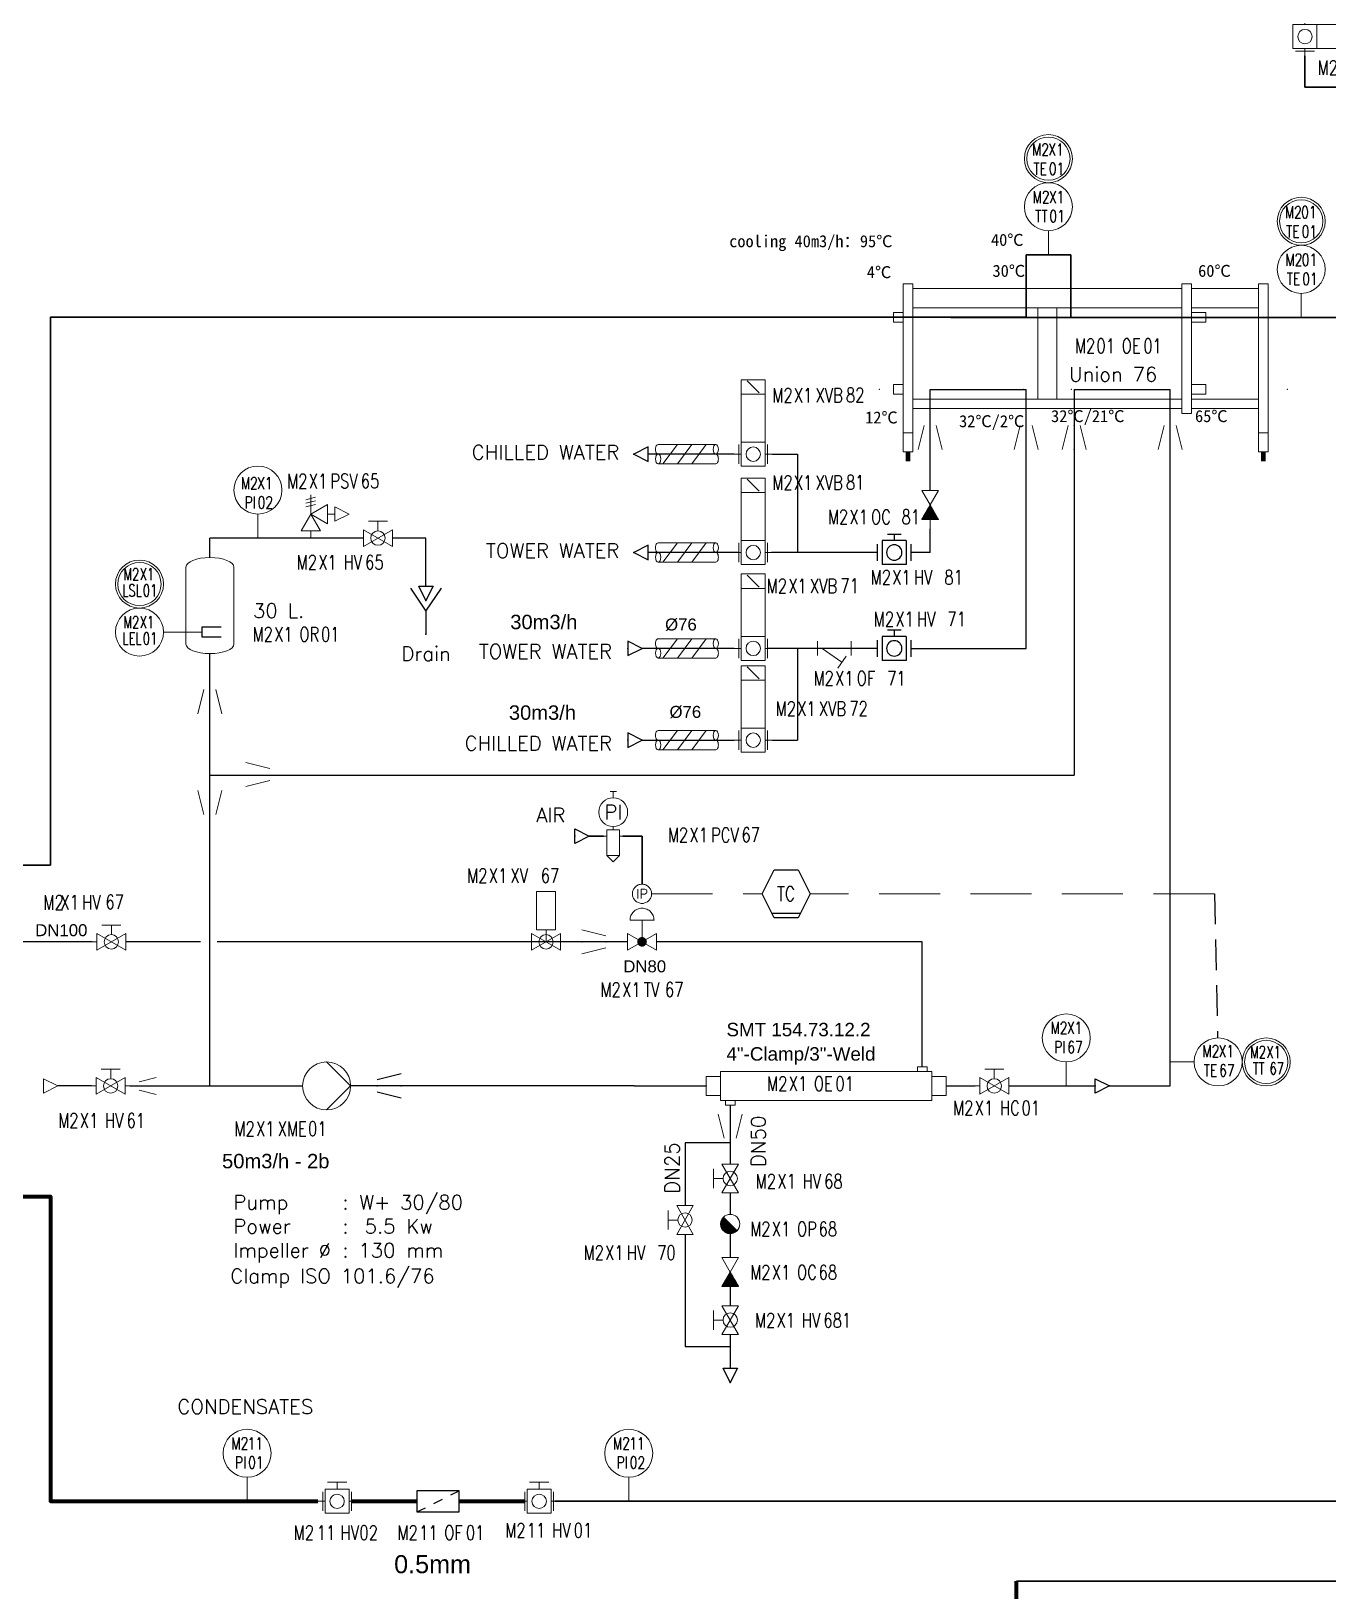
# Model space of a CAD drawing. Header units: inches. Extents: x 10149 to 11899, y 21917 to 23140.
# Drawn here: x 11045 to 11315.1, y 22297 to 22621.7 of the extents above; entities that cross this region are included whole.
import ezdxf
from ezdxf.enums import TextEntityAlignment as Align

# ---------------------------------------------------------------- set-up
doc = ezdxf.new("R2010")
doc.units = ezdxf.units.IN
doc.header["$MEASUREMENT"] = 0
for name, pattern in [('ACAD_ISO02W100', [15, 12, -3]), ('DASHED', [19.05, 12.7, -6.35]), ('DASHED2', [9.525, 6.35, -3.175])]:
    doc.linetypes.add(name, pattern=pattern)
for name, color, linetype, lineweight in [('11 Pipe Air Instrument', 3, 'Continuous', 30), ('19 Pipe Process', 30, 'Continuous', 30), ('31 Equipment', 7, 'Continuous', 9), ('32 Instruments Control Loop', 140, 'DASHED', 9), ('33 Instruments Labels', 7, 'Continuous', 9), ('40 TXT Data', 7, 'Continuous', 9), ('43 TXT English', 7, 'Continuous', 9), ('Other-material', 7, 'Continuous', 9), ('Pipe-process', 30, 'Continuous', 70)]:
    doc.layers.add(name, color=color, linetype=linetype, lineweight=lineweight)
for name, color, linetype in [('13 Pipe Water Hot', 161, 'Continuous'), ('14 Pipe Water Cold', 142, 'Continuous'), ('20 Pipe Steam Industrial', 231, 'Continuous'), ('60 TXT International', 7, 'Continuous'), ('DIAMETRE', 7, 'Continuous'), ('LIAISON INSTRUMENTATION', 140, 'DASHED2'), ('MATERIEL-DIVERS', 7, 'Continuous'), ('POMPES-PROCESS', 7, 'Continuous'), ('REPERES', 7, 'Continuous'), ('Steam pipe', 231, 'Continuous'), ('techn-data', 7, 'Continuous'), ('TEXTES', 7, 'Continuous'), ('TITRE', 7, 'Continuous'), ('TUYAUTERIE-EAU', 5, 'Continuous'), ('TUYAUTERIE-PROCESS', 30, 'Continuous'), ('TUYAUTERIE-VAPEUR INDUSTRIELLE', 231, 'Continuous'), ('TXT_ENG', 7, 'Continuous'), ('TXT_FR', 7, 'Continuous'), ('VANNES', 7, 'Continuous')]:
    doc.layers.add(name, color=color, linetype=linetype)
doc.layers.get('REPERES').off()
doc.styles.add('ROMANS', font='ROMANS.SHX')
doc.styles.get("Standard").update_dxf_attribs({"font": 'arial.ttf'})

# ---------------------------------------------------------------- blocks, each defined once
blk = doc.blocks.new('APV-INS-M-L-TE')
at = {"layer": '31 Equipment', "color": 7}
blk.add_line((0, -5), (0, -10), dxfattribs=at)
blk.add_circle((0, 0), 5, dxfattribs=at)
at = {"layer": '33 Instruments Labels', "style": 'ROMANS', "width": 0.8, "flags": 8}
blk.add_attdef('TE', text='', height=3, dxfattribs=at).set_placement((0, 0), align=Align.MIDDLE)
blk = doc.blocks.new('APV-INS-F-L-TT')
at = {"layer": '31 Equipment'}
for radius in [5, 4.5]:
    blk.add_circle((0, 0), radius, dxfattribs=at)
blk = doc.blocks.new('FLE23-A')
at = {"color": 7}
for p, q in [((0, 1.5), (-3, 0)), ((-3, 0), (0, -1.5)), ((0, -1.5), (0, 1.5))]:
    blk.add_line(p, q, dxfattribs=at)
at = {"layer": 'MATERIEL-DIVERS', "color": 7, "extrusion": (-1, 0, 0)}
blk.add_point((-3, 0), dxfattribs=at)
at = {"layer": 'MATERIEL-DIVERS', "color": 2}
for p in [(-3, 0), (0, 0)]:
    blk.add_point(p, dxfattribs=at)
at = {"layer": 'MATERIEL-DIVERS', "color": 7, "extrusion": (1, 0, 0)}
blk.add_point((0, 0), dxfattribs=at)
blk = doc.blocks.new('CR')
at = {"color": 7}
for p, q in [((-2.5, 2.5), (2.5, 1.25)), ((2.5, 1.25), (2.5, 1.25)), ((2.5, -1.25), (-2.5, -2.5))]:
    blk.add_line(p, q, dxfattribs=at)
at = {"color": 7, "extrusion": (-1, 0, 0)}
blk.add_point((-2.5, 0), dxfattribs=at)
at = {"color": 7, "extrusion": (1, 0, 0)}
blk.add_point((2.5, 0), dxfattribs=at)
blk = doc.blocks.new('FLE23')
at = {"color": 7}
for p, q in [((0, -1.5), (0, 1.5)), ((0, 1.5), (3, 0)), ((3, 0), (0, -1.5))]:
    blk.add_line(p, q, dxfattribs=at)
at = {"layer": 'MATERIEL-DIVERS', "color": 2}
for p in [(0, 0), (3, 0)]:
    blk.add_point(p, dxfattribs=at)
at = {"layer": 'MATERIEL-DIVERS', "color": 7, "extrusion": (-1, 0, 0)}
blk.add_point((0, 0), dxfattribs=at)
at = {"layer": 'MATERIEL-DIVERS', "color": 7, "extrusion": (1, 0, 0)}
blk.add_point((3, 0), dxfattribs=at)
blk = doc.blocks.new('APV-FCE-GEN-REDCON-1')
at = {"layer": '31 Equipment', "color": 7}
for p, q in [((-2.5, 2.5), (2.5, 1.25)), ((2.5, 1.25), (2.5, 1.25)), ((2.5, -1.25), (-2.5, -2.5))]:
    blk.add_line(p, q, dxfattribs=at)
blk = doc.blocks.new('APV-VLVM-BALL-KHV+MF-1')
at = {"layer": '31 Equipment'}
for p, q in [((-2, 3.5), (2, 3.5)), ((0, 1.5), (0, 3.5)), ((-3, 1.734), (-3, -1.734)), ((-3, -1.734), (3, 1.734)), ((3, -1.734), (-3, 1.734)), ((3, 1.734), (3, -1.734))]:
    blk.add_line(p, q, dxfattribs=at)
at = {"layer": '31 Equipment', "ltscale": 38}
for p, q in [((-3, 0), (-4, 0)), ((3, 0), (4, 0))]:
    blk.add_line(p, q, dxfattribs=at)
at = {"layer": '31 Equipment'}
blk.add_circle((0, 0), 1.5, dxfattribs=at)
blk = doc.blocks.new('APV-INS-M-L-PI')
at = {"layer": '31 Equipment', "color": 7}
blk.add_line((0, -5), (0, -10), dxfattribs=at)
blk.add_circle((0, 0), 5, dxfattribs=at)
at = {"layer": '33 Instruments Labels', "style": 'ROMANS', "width": 0.8, "flags": 8}
blk.add_attdef('PI', text='', height=3, dxfattribs=at).set_placement((0, 0), align=Align.MIDDLE)
blk = doc.blocks.new('APV-HEX-TUB-11')
at = {"layer": '31 Equipment'}
for p, q in [((4, 3), (4, 4)), ((4, 4), (6, 4)), ((6, 4), (6, 3)), ((3, 2), (0, 2)), ((0, 2), (0, -2)), ((47, 3), (3, 3)), ((3, 3), (3, -3)), ((47, -3), (47, 3)), ((47, 2), (50, 2)), ((50, 2), (50, -2)), ((0, -2), (3, -2)), ((3, -3), (47, -3)), ((44, -4), (44, -3)), ((46, -3), (46, -4)), ((50, -2), (47, -2)), ((46, -4), (44, -4))]:
    blk.add_line(p, q, dxfattribs=at)
at = {"layer": '31 Equipment', "ltscale": 38}
for p in [(5, 4), (0, 0), (50, 0), (45, -4)]:
    blk.add_point(p, dxfattribs=at)
blk = doc.blocks.new('APV-PMP-GEN-CENTR-1')
at = {"layer": '31 Equipment', "ltscale": 38}
for p, q in [((5, 0), (0, 5)), ((-5, 0), (-7, 0)), ((5, 0), (0, -5)), ((5, 0), (7, 0))]:
    blk.add_line(p, q, dxfattribs=at)
blk.add_circle((0, 0), 5, dxfattribs=at)
blk = doc.blocks.new('APV-INS-F-PLC-TC')
at = {"layer": '31 Equipment', "lineweight": -3}
for p, q in [((-5, 0), (-2.5, 5)), ((-2.5, 5), (2.5, 5)), ((2.5, 5), (5, 0)), ((-2.5, -5), (-5, 0)), ((5, 0), (2.5, -5)), ((-3, -4), (3, -4)), ((2.5, -5), (-2.5, -5))]:
    blk.add_line(p, q, dxfattribs=at)
at = {"layer": '33 Instruments Labels', "style": 'ROMANS', "width": 0.8}
blk.add_text('TC', height=3, dxfattribs=at).set_placement((0, 0), align=Align.MIDDLE)
blk = doc.blocks.new('APV-PNE-GEN-PRESREGL-1')
at = {"layer": '31 Equipment', "color": 7}
for p, q in [((-0.67, 9.33), (0.67, 9.33)), ((0, 8), (0, 9.33)), ((-1.33, 0), (-2, 0)), ((-1.33, -4), (-1.33, 1.33)), ((-1.33, 1.33), (1.33, 1.33)), ((1.33, 1.33), (1.33, -4)), ((1.33, 0), (2, 0)), ((-1.33, -4), (0, -5.33)), ((1.33, -4), (-1.33, -4)), ((0, -5.33), (1.33, -4))]:
    blk.add_line(p, q, dxfattribs=at)
at = {"layer": '31 Equipment'}
blk.add_line((0, 2), (0, 1.33), dxfattribs=at)
blk.add_circle((0, 5), 3, dxfattribs=at)
at = {"layer": '31 Equipment', "style": 'ROMANS'}
blk.add_text('PI', height=3, dxfattribs=at).set_placement((0, 5), align=Align.MIDDLE)
blk = doc.blocks.new('APV-VLV-IPCNV-GEN-1')
at = {"layer": '31 Equipment', "linetype": 'ACAD_ISO02W100', "ltscale": 38}
blk.add_circle((0, 0), 2, dxfattribs=at)
at = {"layer": '31 Equipment', "style": 'ROMANS'}
blk.add_text('IP', height=2, dxfattribs=at).set_placement((0, 0), align=Align.MIDDLE)
blk = doc.blocks.new('APV-VLV-MODUL-2WAY-1')
at = {"layer": '31 Equipment', "linetype": 'ACAD_ISO02W100', "ltscale": 38}
for p, q in [((2.5, 4.5), (-2.5, 4.5)), ((0, 1), (0, 4.5))]:
    blk.add_line(p, q, dxfattribs=at)
at = {"layer": '31 Equipment', "ltscale": 38}
for p, q in [((-3, 0), (-4, 0)), ((3, 0), (4, 0))]:
    blk.add_line(p, q, dxfattribs=at)
at = {"layer": '31 Equipment'}
for p, q in [((-3, 1.734), (-3, -1.734)), ((-3, -1.734), (3, 1.734)), ((3, -1.734), (-3, 1.734)), ((3, 1.734), (3, -1.734))]:
    blk.add_line(p, q, dxfattribs=at)
at = {"layer": '31 Equipment', "const_width": 1}
blk.add_lwpolyline([(-0.5, 0, 1), (0.5, 0, 1)], format="xyb", close=True, dxfattribs=at)
at = {"layer": '31 Equipment', "linetype": 'ACAD_ISO02W100', "ltscale": 38}
blk.add_arc((0, 4.5), 2.5, 0, 180, dxfattribs=at)
blk = doc.blocks.new('APV-TNK-GEN-1')
at = {"layer": '31 Equipment'}
for p, q in [((-5, 18), (-5, 2)), ((5, 2), (5, 18))]:
    blk.add_line(p, q, dxfattribs=at)
for centre, major_axis in [((0, 18), (-5, 0)), ((0, 2), (5, 0))]:
    blk.add_ellipse(centre, major_axis=major_axis, ratio=0.4, start_param=3.141593, end_param=6.283185, dxfattribs=at)
at = {"layer": '31 Equipment', "ltscale": 38}
blk.add_point((0, 0), dxfattribs=at)
blk = doc.blocks.new('NBF_ARROW-4TEXTS')
at = {"layer": '40 TXT Data', "color": 5, "style": 'ROMANS'}
blk.add_attdef('CAPACITY', text='', height=2.5, dxfattribs=at).set_placement((-5, 4), align=Align.BOTTOM_RIGHT)
blk.add_attdef('PID-NO/TAG', text='', height=2.5, dxfattribs=at).set_placement((-5, -7), align=Align.TOP_RIGHT)
at = {"layer": '43 TXT English', "style": 'ROMANS'}
blk.add_attdef('TEXT-ENG', text='', height=3, dxfattribs=at).set_placement((-5, -1), align=Align.BOTTOM_RIGHT)
at = {"layer": '60 TXT International', "style": 'ROMANS'}
blk.add_attdef('TEXT-RUS', text='', height=3, dxfattribs=at).set_placement((-5, -2), align=Align.TOP_RIGHT)
blk = doc.blocks.new('APV-FCE-GEN-STMTRAP-1')
at = {"layer": '31 Equipment'}
h = blk.add_hatch(dxfattribs=at)
h.set_pattern_fill('ANSI31', color=256, scale=0.01, style=0)
h.set_pattern_definition([(45, (-4, 0), (-0.02245064, 0.02245064), [])])
h.paths.add_polyline_path([(1.41, 1.42), (-1.42, -1.41, 1.002832)])
at = {"layer": '31 Equipment', "linetype": 'ACAD_ISO02W100', "ltscale": 38}
for p, q in [((-2, 0), (-4, 0)), ((2, 0), (4, 0))]:
    blk.add_line(p, q, dxfattribs=at)
at = {"layer": '31 Equipment', "color": 7}
blk.add_line((1.41, 1.42), (-1.42, -1.41), dxfattribs=at)
for start, end in [(45.2431, 224.7569), (224.8381, 45.1623)]:
    blk.add_arc((0, 0), 2, start, end, dxfattribs=at)
blk = doc.blocks.new('APV-FCE-NRV-GEN-1')
at = {"layer": '31 Equipment'}
h = blk.add_hatch(dxfattribs=at)
h.set_pattern_fill('ANSI31', color=256, scale=0.01, style=0)
h.set_pattern_definition([(45, (0, 0), (-0.02245064, 0.02245064), [])])
h.paths.add_polyline_path([(3, 1.75), (3, -1.75), (0, 0)])
at = {"layer": '31 Equipment', "linetype": 'ACAD_ISO02W100', "ltscale": 38}
for p, q in [((-3, 0), (-5, 0)), ((0, 0), (-3, 1.75)), ((-3, 1.75), (-3, -1.75)), ((0, 0), (-3, -1.75)), ((0, 0), (3, 1.75)), ((0, 0), (3, -1.75)), ((3, 1.75), (3, -1.75)), ((3, 0), (5, 0))]:
    blk.add_line(p, q, dxfattribs=at)
blk = doc.blocks.new('NOR_CONICAL_REDUCER')
for p, q in [((-2.07, 2.48), (2.93, 1.23)), ((2.93, -1.27), (-2.07, -2.52))]:
    blk.add_line(p, q)
blk = doc.blocks.new('APV-VLV-BFLY-SVS-3')
at = {"layer": '31 Equipment', "ltscale": 38}
for p, q in [((1.25, 15.25), (-1.25, 12.75)), ((-2.5, 0), (-4, 0)), ((2.5, 2.5), (-2.5, 2.5)), ((-2.5, 2.5), (-2.5, -2.5)), ((2.5, -2.5), (2.5, 2.5)), ((2.5, 0), (4, 0)), ((-2.5, -2.5), (2.5, -2.5))]:
    blk.add_line(p, q, dxfattribs=at)
at = {"layer": '31 Equipment'}
for p, q in [((-3, 2), (-3, -2)), ((3, -2), (3, 2))]:
    blk.add_line(p, q, dxfattribs=at)
at = {"layer": '31 Equipment', "ltscale": 38}
for points in [[(-2.5, 12.5), (2.5, 12.5), (2.5, 15.5), (-2.5, 15.5)], [(-2.5, 2.5), (2.5, 2.5), (2.5, 12.5), (-2.5, 12.5)]]:
    blk.add_lwpolyline(points, close=True, dxfattribs=at)
blk.add_circle((0, 0), 1.5, dxfattribs=at)
blk = doc.blocks.new('APV-SIGN-ARW-FLOW-1')
at = {"layer": '31 Equipment'}
for p, q in [((-1.5, -1.5), (-1.5, 1.5)), ((-1.5, 1.5), (1.5, 0)), ((1.5, 0), (-1.5, -1.5))]:
    blk.add_line(p, q, dxfattribs=at)
blk = doc.blocks.new('EGOUT')
at = {"color": 7}
for p, q in [((-3.2, 9.61), (0, 4.81)), ((0, 4.81), (3.2, 9.61)), ((0, 4.81), (0, 0))]:
    blk.add_line(p, q, dxfattribs=at)
at = {"color": 7, "extrusion": (0, -1, 0)}
blk.add_point((0, 0), dxfattribs=at)
at = {"layer": 'POMPES-PROCESS', "style": 'ROMANS'}
blk.add_attdef('EGOUT', text='', height=3, dxfattribs=at).set_placement((0, -4), align=Align.MIDDLE)
blk = doc.blocks.new('APV-FCE-RELV-SI2-1')
at = {"layer": '31 Equipment'}
for p, q in [((1, 3.5), (-1, 3)), ((0, 0), (0, 4)), ((1, 2.75), (-1, 2.25)), ((1, 2), (-1, 1.5))]:
    blk.add_line(p, q, dxfattribs=at)
at = {"layer": '31 Equipment', "color": 7}
for p, q in [((0, 0), (-2, -3.5)), ((3.5, 2), (0, 0)), ((0, 0), (3.5, -2)), ((2, -3.5), (0, 0)), ((3.5, -2), (3.5, 2)), ((3.5, 0), (5, 0)), ((5, -1.5), (5, 1.5)), ((5, 1.5), (8, 0)), ((8, 0), (5, -1.5)), ((-2, -3.5), (2, -3.5)), ((0, -3.5), (0, -5))]:
    blk.add_line(p, q, dxfattribs=at)
blk = doc.blocks.new('APV-VLV-BALL-KHV+MF-3')
at = {"layer": '31 Equipment', "ltscale": 38}
for p, q in [((-3, 0), (-4, 0)), ((0, 0), (0, 2.5)), ((3, 0), (4, 0))]:
    blk.add_line(p, q, dxfattribs=at)
at = {"layer": '31 Equipment'}
for p, q in [((-3, 1.734), (-3, -1.734)), ((-3, -1.734), (3, 1.734)), ((3, -1.734), (-3, 1.734)), ((3, 1.734), (3, -1.734))]:
    blk.add_line(p, q, dxfattribs=at)
at = {"layer": '31 Equipment', "ltscale": 38}
blk.add_lwpolyline([(-2, 2.5), (2, 2.5), (2, 10.5), (-2, 10.5)], close=True, dxfattribs=at)
at = {"layer": '31 Equipment'}
blk.add_circle((0, 0), 1.5, dxfattribs=at)
blk = doc.blocks.new('APV-HEX-PLAT-12')
at = {"layer": '31 Equipment'}
for p, q in [((-1, 2), (-1, 37)), ((-1, 37), (1, 37)), ((1, 37), (1, 2)), ((1, 36), (15, 36)), ((15, 37), (15, 10)), ((17, 37), (15, 37)), ((17, 10), (17, 37)), ((17, 36), (73, 36)), ((73, 37), (73, 2)), ((75, 37), (73, 37)), ((75, 37), (75, 2)), ((15, 32), (1, 32)), ((12, 31), (12, 29)), ((15, 31), (12, 31)), ((17, 32), (73, 32)), ((43, 13), (43, 32)), ((47, 32), (47, 13)), ((75, 31), (77, 31)), ((77, 31), (77, 29)), ((12, 29), (15, 29)), ((77, 29), (75, 29)), ((15, 13), (1, 13)), ((12, 16), (15, 16)), ((12, 14), (12, 16)), ((15, 14), (12, 14)), ((17, 13), (73, 13)), ((75, 16), (77, 16)), ((77, 14), (75, 14)), ((77, 16), (77, 14)), ((1, 11), (15, 11)), ((15, 10), (17, 10)), ((17, 11), (73, 11)), ((-1, 6), (1, 6)), ((73, 6), (75, 6)), ((1, 2), (-1, 2)), ((73, 2), (75, 2))]:
    blk.add_line(p, q, dxfattribs=at)
at = {"layer": '31 Equipment', "ltscale": 38}
for p in [(-5, 30), (40, 30), (50, 30), (80, 30), (-5, 15), (40, 15), (50, 15), (80, 15)]:
    blk.add_point(p, dxfattribs=at)
at = {"layer": '31 Equipment'}
for points in [[(0.5, 2), (-0.5, 2), (0.5, 0), (-0.5, 0)], [(74.5, 2), (73.5, 2), (74.5, 0), (73.5, 0)]]:
    blk.add_trace(points, dxfattribs=at)
blk = doc.blocks.new('REPNORM1')
at = {"layer": 'TEXTES', "style": 'ROMANS', "width": 0.75}
for tag, p in [('ZONE', (-9.75, -1.25)), ('SOUSZONE', (-5.25, -1.25)), ('ELEMENT', (-0.75, -1.25)), ('NUM', (5.59, -1.22))]:
    blk.add_attdef(tag, p, '', height=3, dxfattribs=at)
blk = doc.blocks.new('REPNORM')
at = {"layer": 'TEXTES', "style": 'ROMANS', "width": 0.75}
for tag, p in [('ZONE', (-9.75, -1.25)), ('SOUSZONE', (-5.25, -1.25)), ('ELEMENT', (0, -1.25)), ('NUM', (4.5, -1.25))]:
    blk.add_attdef(tag, p, '', height=3, dxfattribs=at)
blk = doc.blocks.new('REPINS')
at = {"layer": 'TEXTES', "style": 'ROMANS', "width": 0.75}
for tag, p in [('ZONE', (-3.3, 1)), ('SOUSZONE', (0.1, 1)), ('NUM', (0.2, -3))]:
    blk.add_attdef(tag, p, '', height=2.5, dxfattribs=at)
blk.add_attdef('ELEMENT', text='', height=2.5, dxfattribs=at).set_placement((-0.2, -3), align=Align.RIGHT)
blk = doc.blocks.new('REPINS2')
at = {"layer": 'TEXTES', "style": 'ROMANS', "width": 0.7}
for tag, p in [('ZONE', (-3.35, 0.8)), ('SOUSZONE', (0.05, 0.8)), ('NUM', (0.7, -2.6))]:
    blk.add_attdef(tag, p, '', height=2.5, dxfattribs=at)
blk.add_attdef('ELEMENT', text='', height=2.5, dxfattribs=at).set_placement((-1.56, -2.59), align=Align.CENTER)
blk = doc.blocks.new('APV-INS-M-L-LE2')
at = {"layer": '31 Equipment', "color": 7}
blk.add_line((5, 0), (13, 0), dxfattribs=at)
at = {"layer": '31 Equipment', "lineweight": 25}
blk.add_lwpolyline([(17, 1), (13, 1), (13, 0), (13, -1), (17, -1)], dxfattribs=at)
at = {"layer": '31 Equipment', "color": 7}
blk.add_circle((0, 0), 5, dxfattribs=at)
at = {"layer": '33 Instruments Labels', "style": 'ROMANS', "width": 0.8}
blk.add_attdef('LE?', text='', height=3, dxfattribs=at).set_placement((0, 0), align=Align.MIDDLE)
blk = doc.blocks.new('APV-INS-F-L-LS')
at = {"layer": '31 Equipment'}
for radius in [5, 4.5]:
    blk.add_circle((0, 0), radius, dxfattribs=at)
at = {"layer": '33 Instruments Labels', "style": 'ROMANS', "width": 0.8}
blk.add_attdef('LS?', text='', height=3, dxfattribs=at).set_placement((0, 0), align=Align.MIDDLE)
blk = doc.blocks.new('TEXT-PUMP_caract_ANGLAIS')
at = {"layer": 'techn-data', "style": 'ROMANS'}
for s, p in [('Pump', (-22, 9)), ('Power', (-22, 4)), ('Kw', (14, 4)), ('Impeller %%C', (-22, -1)), ('mm', (14, -1))]:
    blk.add_text(s, height=3, dxfattribs=at).set_placement(p)
for p in [(2, 9), (2, 4), (2, -1)]:
    blk.add_text(':', height=3, dxfattribs=at).set_placement(p, align=Align.RIGHT)
blk.add_attdef('Type', (4.23, 9), '', height=3, dxfattribs=at)
for tag, p in [('Pui', (11.76, 4)), ('Dia', (11.76, -1))]:
    blk.add_attdef(tag, text='', height=3, dxfattribs=at).set_placement(p, align=Align.RIGHT)
blk = doc.blocks.new('PSTR')
at = {"color": 7}
for p, q in [((3, 1.5), (-3, 1.5)), ((-3, 1.5), (-3, -1.5)), ((-0.6, -0.3), (0.6, 0.3)), ((1.8, 0.9), (3, 1.5)), ((3, -1.5), (3, 1.5)), ((-3, -1.5), (-1.8, -0.9)), ((-3, -1.5), (3, -1.5))]:
    blk.add_line(p, q, dxfattribs=at)
at = {"color": 7, "extrusion": (-1, 0, 0)}
blk.add_point((-3, 0), dxfattribs=at)
at = {"color": 7, "extrusion": (1, 0, 0)}
blk.add_point((3, 0), dxfattribs=at)
blk = doc.blocks.new('APV-VLVM-BFLY-SVS-1')
at = {"layer": '31 Equipment', "ltscale": 38}
for p, q in [((-2, 4), (2, 4)), ((0, 2.5), (0, 4)), ((-2.5, 0), (-4, 0)), ((2.5, 2.5), (-2.5, 2.5)), ((-2.5, 2.5), (-2.5, -2.5)), ((2.5, -2.5), (2.5, 2.5)), ((2.5, 0), (4, 0)), ((-2.5, -2.5), (2.5, -2.5))]:
    blk.add_line(p, q, dxfattribs=at)
at = {"layer": '31 Equipment'}
for p, q in [((-3, 2), (-3, -2)), ((3, -2), (3, 2))]:
    blk.add_line(p, q, dxfattribs=at)
at = {"layer": '31 Equipment', "ltscale": 38}
blk.add_circle((0, 0), 1.5, dxfattribs=at)
blk = doc.blocks.new('APV-OTH-GEN-INSULATE-1')
at = {"layer": '31 Equipment'}
for p, q in [((6, 2), (-6, 2)), ((-5, -2), (-2, 2)), ((-2, -2), (1, 2)), ((1, -2), (4, 2)), ((-6, -2), (6, -2))]:
    blk.add_line(p, q, dxfattribs=at)
for centre, major_axis in [((-6, 1), (0, 1)), ((6, -1), (0, -1))]:
    blk.add_ellipse(centre, major_axis=major_axis, ratio=0.547943, start_param=0, end_param=3.141593, dxfattribs=at)
at = {"layer": '31 Equipment', "extrusion": (0, 0, -1)}
for centre, major_axis in [((-6, -1), (0, -1)), ((6, 1), (0, 1))]:
    blk.add_ellipse(centre, major_axis=major_axis, ratio=0.547943, dxfattribs=at)
blk = doc.blocks.new('APV-FILT-GEN-Y-1')
at = {"layer": '31 Equipment'}
for p, q in [((-3.5, -1.5), (-3.5, 1.5)), ((-3.5, 0), (3.5, 0)), ((-2.5, 0), (1.6, -2.87)), ((3.5, 1.5), (3.5, -1.5)), ((2.46, -1.64), (0.74, -4.1))]:
    blk.add_line(p, q, dxfattribs=at)
blk = doc.blocks.new('VALVBUTT A BRIDES')
at = {"layer": 'VANNES'}
for p, q in [((-1.4, 3.77), (1.4, 3.77)), ((0, 3.77), (0, 2.5)), ((-3.5, -1.73), (-3.5, 1.74)), ((-2.5, 2.5), (-2.5, -2.5)), ((-2.5, 2.5), (2.5, 2.5)), ((2.5, 2.5), (2.5, -2.5)), ((3.5, -1.73), (3.5, 1.74)), ((-2.5, -2.5), (2.5, -2.5))]:
    blk.add_line(p, q, dxfattribs=at)
blk.add_circle((0, 0), 1.6, dxfattribs=at)

msp = doc.modelspace()

# ---------------------------------------------------------------- linework, layer by layer
at = {"layer": '11 Pipe Air Instrument'}
for p, q in [((11164.22, 22454.12), (11161.22, 22454.12)), ((11172.22, 22454.12), (11168.22, 22454.12)), ((11172.22, 22454.12), (11172.22, 22444.12))]:
    msp.add_line(p, q, dxfattribs=at)
at = {"layer": '13 Pipe Water Hot'}
for p, q in [((11262.22, 22547.12), (11282.22, 22547.12)), ((11262.22, 22547.12), (11262.22, 22466.84)), ((11282.22, 22402.12), (11282.22, 22547.12)), ((11082.22, 22402.12), (11082.22, 22492.12)), ((11082.22, 22466.84), (11262.22, 22466.84)), ((11065.55, 22402.12), (11101.53, 22402.12)), ((11170.61, 22402.12), (11111.53, 22402.12)), ((11170.61, 22402.12), (11185.59, 22402.12)), ((11235.59, 22402.12), (11241.59, 22402.12)), ((11248.59, 22402.12), (11266.59, 22402.12)), ((11249.59, 22402.12), (11257.59, 22402.12)), ((11269.59, 22402.12), (11282.22, 22402.12))]:
    msp.add_line(p, q, dxfattribs=at)
at = {"layer": '14 Pipe Water Cold'}
for p, q in [((11232.22, 22547.12), (11252.22, 22547.12)), ((11232.22, 22526.07), (11232.22, 22547.12)), ((11252.22, 22493.21), (11252.22, 22547.12)), ((11174.27, 22533.65), (11173.49, 22533.65)), ((11191.38, 22533.65), (11174.27, 22533.65)), ((11232.22, 22513.17), (11232.22, 22518.07)), ((11192.22, 22513.17), (11173.49, 22513.17)), ((11221.26, 22513.17), (11199.22, 22513.17)), ((11232.22, 22513.17), (11228.26, 22513.17)), ((11191.38, 22493.21), (11172.28, 22493.21)), ((11202.01, 22493.21), (11198.38, 22493.21)), ((11214.01, 22493.21), (11202.01, 22493.21)), ((11221.26, 22493.21), (11210.76, 22493.21)), ((11228.26, 22493.21), (11252.22, 22493.21)), ((11172.28, 22474.1), (11191.38, 22474.1)), ((11199.38, 22474.1), (11204.58, 22474.1))]:
    msp.add_line(p, q, dxfattribs=at)
at = {"layer": '14 Pipe Water Cold', "ltscale": 2}
msp.add_line((11057.55, 22402.12), (11050.55, 22402.12), dxfattribs=at)
at = {"layer": '14 Pipe Water Cold'}
for points in [[(11199.38, 22533.65), (11204.58, 22533.65), (11204.58, 22513.17)], [(11204.58, 22493.21), (11204.58, 22474.1)]]:
    msp.add_lwpolyline(points, dxfattribs=at)
at = {"layer": '19 Pipe Process'}
for p, q in [((11310.3, 22616.57), (11310.3, 22610.07)), ((11339.37, 22610.07), (11310.3, 22610.07)), ((11252.22, 22562.16), (11252.22, 22575.16)), ((11252.22, 22575.16), (11261.51, 22575.16)), ((11261.51, 22575.16), (11261.5, 22562.12)), ((11487.77, 22562.12), (11236.51, 22562.12)), ((11261.5, 22562.12), (11309.51, 22562.12)), ((11038.96, 22448.08), (11049.01, 22448.08)), ((11378.35, 22299), (11250.19, 22299))]:
    msp.add_line(p, q, dxfattribs=at)
for points in [[(11252.22, 22562.16), (11049.01, 22562.16), (11049.01, 22448.08)], [(11154.04, 22315.65), (11519.21, 22315.65)]]:
    msp.add_lwpolyline(points, dxfattribs=at)
at = {"layer": '20 Pipe Steam Industrial'}
for p, q in [((11057.69, 22432.12), (11026.81, 22432.12)), ((11076.76, 22432.12), (11064.69, 22432.12)), ((11080.26, 22432.12), (11076.76, 22432.12)), ((11168.22, 22432.12), (11083.72, 22432.12)), ((11169.2, 22432.12), (11155.22, 22432.12)), ((11182.22, 22432.12), (11175.2, 22432.12)), ((11230.59, 22432.12), (11176.22, 22432.12)), ((11230.59, 22406.12), (11230.59, 22432.12))]:
    msp.add_line(p, q, dxfattribs=at)
at = {"layer": '32 Instruments Control Loop'}
for p, q in [((11174.22, 22442.12), (11197.22, 22442.12)), ((11207.22, 22442.12), (11212.22, 22442.12)), ((11291.44, 22442.12), (11212.22, 22442.12))]:
    msp.add_line(p, q, dxfattribs=at)
at = {"layer": 'LIAISON INSTRUMENTATION'}
msp.add_line((11291.44, 22442.12), (11292.11, 22412.12), dxfattribs=at)
at = {"layer": 'Pipe-process'}
for points in [[(11039.16, 22379.09), (11049.01, 22379.09), (11049.01, 22315.65), (11104.71, 22315.65)], [(11111.71, 22315.65), (11125.34, 22315.65)], [(11134.16, 22315.65), (11147.79, 22315.65)], [(11250.19, 22158.12), (11250.19, 22299)]]:
    msp.add_lwpolyline(points, dxfattribs=at)
at = {"layer": 'TUYAUTERIE-EAU'}
for p, q in [((11114.22, 22516.17), (11082.22, 22516.17)), ((11082.22, 22512.12), (11082.22, 22516.17)), ((11127.22, 22516.17), (11120.22, 22516.17)), ((11127.22, 22506.17), (11127.22, 22516.17))]:
    msp.add_line(p, q, dxfattribs=at)
at = {"layer": 'TUYAUTERIE-VAPEUR INDUSTRIELLE'}
for p, q in [((11190.59, 22398.12), (11190.59, 22385.85)), ((11190.59, 22390.25), (11181.17, 22390.25)), ((11181.17, 22390.25), (11181.17, 22377.21)), ((11190.59, 22379.85), (11190.59, 22375.38)), ((11181.17, 22371.21), (11181.17, 22347.91)), ((11190.59, 22371.38), (11190.59, 22366.38)), ((11190.59, 22360.38), (11190.59, 22356.38)), ((11181.17, 22347.91), (11190.59, 22347.91)), ((11190.59, 22350.38), (11190.59, 22343.38))]:
    msp.add_line(p, q, dxfattribs=at)

# ---------------------------------------------------------------- block references
at = {"layer": '14 Pipe Water Cold', "xscale": -1}
for p in [(11224.76, 22513.17), (11224.76, 22493.21)]:
    msp.add_blockref('VALVBUTT A BRIDES', p, dxfattribs=at)
at = {"layer": '31 Equipment'}
for name, p in [('APV-INS-F-L-TT', (11256.86, 22595.16)), ('APV-INS-M-L-TE', (11256.86, 22585.16)), ('APV-INS-F-L-TT', (11309.51, 22582.12)), ('APV-INS-M-L-TE', (11309.51, 22572.12)), ('APV-OTH-GEN-INSULATE-1', (11181.58, 22533.65)), ('APV-INS-M-L-PI', (11092.22, 22526.17)), ('APV-FCE-RELV-SI2-1', (11103.22, 22521.17)), ('APV-OTH-GEN-INSULATE-1', (11181.58, 22513.17)), ('APV-OTH-GEN-INSULATE-1', (11181.58, 22493.21)), ('APV-OTH-GEN-INSULATE-1', (11181.58, 22474.1)), ('APV-FCE-GEN-REDCON-1', (11092.22, 22466.94))]:
    msp.add_blockref(name, p, dxfattribs=at)
at = {"layer": '31 Equipment', "xscale": -1}
for name, p in [('APV-HEX-PLAT-12', (11301.63, 22532.12)), ('APV-TNK-GEN-1', (11082.22, 22492.12)), ('APV-VLV-BALL-KHV+MF-3', (11152.22, 22432.12)), ('APV-VLVM-BALL-KHV+MF-1', (11061.69, 22432.12)), ('APV-HEX-TUB-11', (11235.59, 22402.12)), ('APV-VLVM-BALL-KHV+MF-1', (11245.59, 22402.12))]:
    msp.add_blockref(name, p, dxfattribs=at)
at = {"layer": '31 Equipment'}
for p, values in [((11172.49, 22532.65), {'TEXT-ENG': 'CHILLED WATER'}), ((11172.49, 22512.17), {'TEXT-ENG': 'TOWER WATER'}), ((11170.99, 22491.17), {'TEXT-ENG': 'TOWER WATER'}), ((11170.99, 22472.06), {'TEXT-ENG': 'CHILLED WATER'}), ((11161.22, 22457.12), {'TEXT-ENG': 'AIR'})]:
    msp.add_blockref('NBF_ARROW-4TEXTS', p, dxfattribs=at).add_auto_attribs(values)
at = {"layer": '31 Equipment', "xscale": -1}
for name, p, rotation in [('APV-FCE-NRV-GEN-1', (11232.22, 22523.07), 90), ('APV-FCE-GEN-REDCON-1', (11082.22, 22482.12), 270), ('APV-INS-M-L-PI', (11260.59, 22412.12), 359.9999999999998), ('APV-PMP-GEN-CENTR-1', (11106.53, 22402.12), 180), ('APV-SIGN-ARW-FLOW-1', (11049.05, 22402.12), 180), ('APV-VLVM-BALL-KHV+MF-1', (11190.59, 22382.85), 90), ('APV-INS-M-L-PI', (11089.97, 22325.65), 359.9999999999998), ('APV-INS-M-L-PI', (11169.46, 22325.65), 359.9999999999998)]:
    msp.add_blockref(name, p, dxfattribs=dict(at, rotation=rotation))
at = {"layer": '31 Equipment'}
for name, p, rotation in [('APV-VLVM-BALL-KHV+MF-1', (11117.22, 22516.17), 0.0001520395044134), ('APV-FCE-GEN-REDCON-1', (11082.22, 22461.12), 270), ('APV-VLVM-BALL-KHV+MF-1', (11181.17, 22374.21), 90), ('APV-FCE-GEN-STMTRAP-1', (11190.59, 22373.38), 270), ('APV-FCE-NRV-GEN-1', (11190.59, 22363.38), 270), ('APV-VLVM-BALL-KHV+MF-1', (11190.59, 22353.38), 90)]:
    msp.add_blockref(name, p, dxfattribs=dict(at, rotation=rotation))
at = {"layer": '31 Equipment', "xscale": -0.700000000000003, "yscale": 0.700000000000003, "zscale": 0.700000000000003}
msp.add_blockref('NOR_CONICAL_REDUCER', (11069.55, 22402.12), dxfattribs=at)
at = {"layer": '33 Instruments Labels'}
for name, p in [('APV-INS-F-PLC-TC', (11202.22, 22442.12)), ('APV-INS-F-L-TT', (11302.22, 22407.12))]:
    msp.add_blockref(name, p, dxfattribs=at)
at = {"layer": '33 Instruments Labels', "rotation": 270}
msp.add_blockref('APV-INS-M-L-TE', (11292.22, 22407.12), dxfattribs=at)
at = {"layer": 'MATERIEL-DIVERS'}
for name, p in [('FLE23-A', (11173.49, 22533.65)), ('FLE23-A', (11173.49, 22513.17)), ('APV-INS-F-L-LS', (11067.55, 22506.6)), ('APV-INS-M-L-LE2', (11067.55, 22496.6)), ('APV-PNE-GEN-PRESREGL-1', (11166.22, 22454.12)), ('APV-VLVM-BALL-KHV+MF-1', (11061.55, 22402.12))]:
    msp.add_blockref(name, p, dxfattribs=at)
msp.add_blockref('EGOUT', (11127.22, 22496.17), dxfattribs=at).add_auto_attribs({'EGOUT': 'Drain'})
for name, p, rotation in [('FLE23', (11127.22, 22506.17), 270), ('FLE23-A', (11169.28, 22493.21), 180), ('FLE23-A', (11169.28, 22474.1), 180), ('FLE23', (11190.59, 22343.4), 270)]:
    msp.add_blockref(name, p, dxfattribs=dict(at, rotation=rotation))
at = {"layer": 'MATERIEL-DIVERS', "xscale": -1}
for name, p in [('CR', (11119.58, 22402.12)), ('FLE23-A', (11266.59, 22402.12))]:
    msp.add_blockref(name, p, dxfattribs=at)
at = {"layer": 'MATERIEL-DIVERS', "linetype": 'DASHED2', "xscale": 1.47, "yscale": 1.47, "zscale": 1.47}
msp.add_blockref('PSTR', (11129.75, 22315.65), dxfattribs=at)
at = {"layer": 'Other-material', "rotation": 90.00000000000001}
for p in [(11232.22, 22537.14), (11252.22, 22537.14), (11262.22, 22537.14), (11282.22, 22537.14)]:
    msp.add_blockref('CR', p, dxfattribs=at)
at = {"layer": 'Other-material', "xscale": -1}
for p, rotation in [((11162.21, 22432.12), 180), ((11190.59, 22393.77), 90)]:
    msp.add_blockref('CR', p, dxfattribs=dict(at, rotation=rotation))
at = {"layer": 'REPERES'}
ref = msp.add_blockref('REPNORM1', (11321.92, 22613.88), dxfattribs=at)
ref.add_attrib('ZONE', 'M2  ', (11312.92, 22612.63), dxfattribs={"layer": 'TEXTES', "height": 3, "style": 'ROMANS', "width": 0.75})
ref.add_attrib('SOUSZONE', '01', (11316.67, 22612.63), dxfattribs={"layer": 'TEXTES', "height": 3, "style": 'ROMANS', "width": 0.75})
ref.add_attrib('ELEMENT', 'XVB', (11321.18, 22612.63), dxfattribs={"layer": 'TEXTES', "height": 3, "style": 'ROMANS', "width": 0.75})
ref.add_attrib('NUM', '02', (11327.51, 22612.66), dxfattribs={"layer": 'TEXTES', "height": 3, "style": 'ROMANS', "width": 0.75})
for name, p, values in [('REPINS', (11256.75, 22594.79), {'ZONE': 'M2', 'SOUSZONE': 'X1', 'ELEMENT': 'TE', 'NUM': '01'}), ('REPINS', (11256.87, 22584.93), {'ZONE': 'M2', 'SOUSZONE': 'X1', 'ELEMENT': 'TT', 'NUM': '01'}), ('REPINS', (11309.4, 22581.75), {'ZONE': 'M2', 'SOUSZONE': '01', 'ELEMENT': 'TE', 'NUM': '01'}), ('REPINS', (11309.52, 22571.88), {'ZONE': 'M2', 'SOUSZONE': '01', 'ELEMENT': 'TE', 'NUM': '01'}), ('REPNORM', (11272.12, 22555.94), {'ZONE': 'M2  ', 'SOUSZONE': '01', 'ELEMENT': 'OE', 'NUM': '01'}), ('REPNORM1', (11209.1, 22545.66), {'ZONE': 'M2', 'SOUSZONE': 'X1', 'ELEMENT': 'XVB', 'NUM': '82'}), ('REPNORM1', (11108.05, 22527.78), {'ZONE': 'M2  ', 'SOUSZONE': 'X1', 'ELEMENT': 'PSV', 'NUM': '65'}), ('REPINS', (11091.96, 22525.33), {'ZONE': 'M2  ', 'SOUSZONE': 'X1', 'ELEMENT': 'PI', 'NUM': '02'}), ('REPNORM1', (11209.1, 22527.48), {'ZONE': 'M2', 'SOUSZONE': 'X1', 'ELEMENT': 'XVB', 'NUM': '81'}), ('REPNORM1', (11220.67, 22520.32), {'ZONE': 'M2', 'SOUSZONE': 'X1', 'ELEMENT': 'OC', 'NUM': '81'}), ('REPNORM', (11110.04, 22510.9), {'ZONE': 'M2  ', 'SOUSZONE': 'X1', 'ELEMENT': 'HV', 'NUM': '65'}), ('REPINS2', (11067.55, 22506.6), {'ZONE': 'M2  ', 'SOUSZONE': 'X1', 'NUM': '01', 'ELEMENT': 'LSL'}), ('REPNORM1', (11207.93, 22505.95), {'ZONE': 'M2', 'SOUSZONE': 'X1', 'ELEMENT': 'XVB', 'NUM': '71'}), ('REPNORM1', (11229.59, 22507.74), {'ZONE': 'M2', 'SOUSZONE': 'X1', 'ELEMENT': 'HV', 'NUM': '81'}), ('REPNORM1', (11230.23, 22499.05), {'ZONE': 'M2', 'SOUSZONE': 'X1', 'ELEMENT': 'HV', 'NUM': '71'}), ('REPINS2', (11067.55, 22496.6), {'ZONE': 'M2  ', 'SOUSZONE': 'X1', 'NUM': '01', 'ELEMENT': 'LEL'}), ('REPNORM', (11100.85, 22495.9), {'ZONE': 'M2  ', 'SOUSZONE': 'X1', 'ELEMENT': 'OR', 'NUM': '01'}), ('REPNORM1', (11217.68, 22486.72), {'ZONE': 'M2', 'SOUSZONE': 'X1', 'ELEMENT': 'OF', 'NUM': '71'}), ('REPNORM1', (11209.8, 22480.41), {'ZONE': 'M2', 'SOUSZONE': 'X1', 'ELEMENT': 'XVB', 'NUM': '72'}), ('REPNORM1', (11187.34, 22454.11), {'ZONE': 'M2  ', 'SOUSZONE': 'X1', 'ELEMENT': 'PCV', 'NUM': '67'}), ('REPNORM1', (11145.54, 22445.64), {'ZONE': 'M2  ', 'SOUSZONE': 'X1', 'ELEMENT': 'XV', 'NUM': '67'}), ('REPINS', (11260.6, 22411.94), {'ZONE': 'M2  ', 'SOUSZONE': 'X1', 'ELEMENT': 'PI', 'NUM': '67'}), ('REPINS', (11292.22, 22407.12), {'ZONE': 'M2  ', 'SOUSZONE': 'X1', 'ELEMENT': 'TE', 'NUM': '67'}), ('REPINS2', (11302.22, 22407.12), {'ZONE': 'M2  ', 'SOUSZONE': 'X1', 'NUM': '67', 'ELEMENT': 'TT'}), ('REPNORM', (11208.01, 22402.32), {'ZONE': 'M2  ', 'SOUSZONE': 'X1', 'ELEMENT': 'OE', 'NUM': '01'}), ('REPNORM', (11060.36, 22394.68), {'ZONE': 'M2  ', 'SOUSZONE': 'X1', 'ELEMENT': 'HV', 'NUM': '61'}), ('REPNORM', (11246.76, 22397.3), {'ZONE': 'M2  ', 'SOUSZONE': 'X1', 'ELEMENT': 'HC', 'NUM': '01'}), ('REPNORM1', (11097.07, 22392.95), {'ZONE': 'M2  ', 'SOUSZONE': 'X1', 'ELEMENT': 'XME', 'NUM': '01'}), ('REPNORM', (11205.65, 22382.02), {'ZONE': 'M2  ', 'SOUSZONE': 'X1', 'ELEMENT': 'HV', 'NUM': '68'}), ('REPNORM', (11204.49, 22372.09), {'ZONE': 'M2  ', 'SOUSZONE': 'X1', 'ELEMENT': 'OP', 'NUM': '68'}), ('REPNORM1', (11169.78, 22367.14), {'ZONE': 'M2  ', 'SOUSZONE': 'X1', 'ELEMENT': 'HV', 'NUM': '70'}), ('REPNORM', (11204.49, 22363.09), {'ZONE': 'M2  ', 'SOUSZONE': 'X1', 'ELEMENT': 'OC', 'NUM': '68'}), ('REPNORM', (11205.49, 22353.09), {'ZONE': 'M2  ', 'SOUSZONE': 'X1', 'ELEMENT': 'HV', 'NUM': '681'}), ('REPINS', (11089.98, 22325.47), {'ZONE': 'M2', 'SOUSZONE': '11', 'ELEMENT': 'PI', 'NUM': '01'}), ('REPINS', (11169.46, 22325.47), {'ZONE': 'M2', 'SOUSZONE': '11', 'ELEMENT': 'PI', 'NUM': '02'}), ('REPNORM', (11153.48, 22309.38), {'ZONE': 'M2 ', 'SOUSZONE': '11', 'ELEMENT': 'HV', 'NUM': '01'})]:
    msp.add_blockref(name, p, dxfattribs=at).add_auto_attribs(values)
ref = msp.add_blockref('REPNORM1', (11056.32, 22440.08), dxfattribs=at)
ref.add_attrib('ZONE', 'M2  ', (11047.53, 22438.81), dxfattribs={"layer": 'TEXTES', "height": 3, "style": 'ROMANS', "width": 0.75})
ref.add_attrib('SOUSZONE', 'X1', (11051.07, 22438.83), dxfattribs={"layer": 'TEXTES', "height": 3, "style": 'ROMANS', "width": 0.75})
ref.add_attrib('ELEMENT', 'HV', (11055.58, 22438.83), dxfattribs={"layer": 'TEXTES', "height": 3, "style": 'ROMANS', "width": 0.75})
ref.add_attrib('NUM', '67', (11060.46, 22438.93), dxfattribs={"layer": 'TEXTES', "height": 3, "style": 'ROMANS', "width": 0.75})
ref = msp.add_blockref('REPNORM1', (11173.31, 22421.93), dxfattribs=at)
ref.add_attrib('ZONE', 'M2  ', (11163.56, 22420.68), dxfattribs={"layer": 'TEXTES', "height": 3, "style": 'ROMANS', "width": 0.75})
ref.add_attrib('SOUSZONE', 'X1', (11168.06, 22420.68), dxfattribs={"layer": 'TEXTES', "height": 3, "style": 'ROMANS', "width": 0.75})
ref.add_attrib('ELEMENT', 'TV', (11172.56, 22420.68), dxfattribs={"layer": 'TEXTES', "height": 3, "style": 'ROMANS', "width": 0.75})
ref.add_attrib('NUM', '67', (11176.99, 22420.7), dxfattribs={"layer": 'TEXTES', "height": 3, "style": 'ROMANS', "width": 0.75})
ref = msp.add_blockref('REPNORM', (11109.4, 22308.86), dxfattribs=at)
ref.add_attrib('ZONE', 'M2 ', (11099.65, 22307.61), dxfattribs={"layer": 'TEXTES', "height": 3, "style": 'ROMANS', "width": 0.75})
ref.add_attrib('SOUSZONE', '11', (11104.47, 22307.61), dxfattribs={"layer": 'TEXTES', "height": 3, "style": 'ROMANS', "width": 0.75})
ref.add_attrib('ELEMENT', 'HV', (11109.4, 22307.61), dxfattribs={"layer": 'TEXTES', "height": 3, "style": 'ROMANS', "width": 0.75})
ref.add_attrib('NUM', '02', (11113.36, 22307.61), dxfattribs={"layer": 'TEXTES', "height": 3, "style": 'ROMANS', "width": 0.75})
at = {"layer": 'REPERES', "linetype": 'DASHED2'}
msp.add_blockref('REPNORM', (11131.03, 22308.86), dxfattribs=at).add_auto_attribs({'ZONE': 'M2 ', 'SOUSZONE': '11', 'ELEMENT': 'OF', 'NUM': '01'})
at = {"layer": 'Steam pipe'}
msp.add_blockref('APV-FILT-GEN-Y-1', (11212.26, 22493.21), dxfattribs=at)
at = {"layer": 'TITRE'}
msp.add_blockref('FLE23', (11158.22, 22454.12), dxfattribs=at)
at = {"layer": 'TUYAUTERIE-PROCESS'}
msp.add_blockref('TEXT-PUMP_caract_ANGLAIS', (11109.11, 22367.4), dxfattribs=at).add_auto_attribs({'Dia': '130', 'Pui': '5.5', 'Type': 'W+ 30/80'})
at = {"layer": 'VANNES', "xscale": -1}
for p, rotation in [((11310.3, 22620.57), 270), ((11195.38, 22533.65), 359.9999999999998), ((11195.38, 22513.17), 359.9999999999998), ((11195.38, 22493.21), 359.9999999999998), ((11195.38, 22474.1), 359.9999999999998)]:
    msp.add_blockref('APV-VLV-BFLY-SVS-3', p, dxfattribs=dict(at, rotation=rotation))
at = {"layer": 'VANNES'}
for name, p in [('APV-VLV-IPCNV-GEN-1', (11172.22, 22442.12)), ('APV-VLVM-BFLY-SVS-1', (11108.71, 22315.65))]:
    msp.add_blockref(name, p, dxfattribs=at)
at = {"layer": 'VANNES', "xscale": -1}
for name, p in [('APV-VLV-MODUL-2WAY-1', (11172.22, 22432.12)), ('APV-VLVM-BFLY-SVS-1', (11150.79, 22315.65))]:
    msp.add_blockref(name, p, dxfattribs=at)

# ---------------------------------------------------------------- texts
at = {"char_height": 2.8, "width": 40.5804, "attachment_point": 1}
for s, insert in [('SMT 154.73.12.2', (11189.81, 22415.26)), ('4"-Clamp/3"-Weld', (11189.81, 22410.19))]:
    msp.add_mtext(s, dxfattribs=dict(at, insert=insert))
at = {"layer": '31 Equipment', "color": 1, "char_height": 2.5, "attachment_point": 3, "style": 'ROMANS'}
for s, insert, width in [('{\\fKaiTi|b0|i0|c134|p49;cooling 40m3/h：95℃}', (11224.4, 22579.23), 36.4074), ('{\\fKaiTi|b0|i0|c134|p49;4\\fKaiTi|b0|i0|c0|p49;0\\fKaiTi|b0|i0|c134|p49;℃}', (11251.7, 22579.51), 28.4552), ('{\\fKaiTi|b0|i0|c0|p49;4\\fKaiTi|b0|i0|c134|p49;℃}', (11224.14, 22572.79), 28.4552), ('{\\fKaiTi|b0|i0|c0|p49;30\\fKaiTi|b0|i0|c134|p49;℃}', (11252.02, 22573.06), 28.4552), ('{\\fKaiTi|b0|i0|c0|p49;60\\fKaiTi|b0|i0|c134|p49;℃}', (11294.85, 22573.06), 28.4552), ('{\\fKaiTi|b0|i0|c0|p49;12\\fKaiTi|b0|i0|c134|p49;℃}', (11225.49, 22542.54), 28.4552), ('{\\fKaiTi|b0|i0|c0|p49;32\\fKaiTi|b0|i0|c134|p49;℃\\fKaiTi|b0|i0|c0|p49;/21\\fKaiTi|b0|i0|c134|p49;℃}', (11272.72, 22542.82), 3.9988), ('{\\fKaiTi|b0|i0|c0|p49;65\\fKaiTi|b0|i0|c134|p49;℃}', (11294.2, 22542.82), 28.4552), ('{\\fKaiTi|b0|i0|c134|p49;3\\fKaiTi|b0|i0|c0|p49;2\\fKaiTi|b0|i0|c134|p49;℃/\\fKaiTi|b0|i0|c0|p49;2\\fKaiTi|b0|i0|c134|p49;℃}', (11251.86, 22541.76), 9.1483)]:
    msp.add_mtext(s, dxfattribs=dict(at, insert=insert, width=width))
at = {"layer": '40 TXT Data', "char_height": 2.5, "width": 14.0814, "attachment_point": 1}
for s, insert in [('%%C76', (11177.02, 22499.44, 0.01)), ('%%C76', (11177.94, 22481.24, 0.01)), ('DN100', (11045.83, 22435.8)), ('DN80', (11168.31, 22428.27, 0.01))]:
    msp.add_mtext(s, dxfattribs=dict(at, insert=insert))
at = {"layer": '43 TXT English', "color": 1}
msp.add_text('0.5mm', height=3.75, dxfattribs=at).set_placement((11120.59, 22304.44), align=Align.TOP_LEFT)
at = {"layer": 'DIAMETRE'}
for s, p in [('30m3/h ', (11144.78, 22497.21)), ('30m3/h ', (11144.49, 22478.35)), ('50m3/h - 2b', (11084.75, 22384.98))]:
    msp.add_text(s, height=3, dxfattribs=at).set_placement(p)
at = {"layer": 'MATERIEL-DIVERS', "style": 'ROMANS'}
for s, p in [('DN50', (11197.94, 22385.25)), ('DN25', (11180, 22379.7))]:
    msp.add_text(s, height=3, rotation=90, dxfattribs=at).set_placement(p)
at = {"layer": 'TXT_ENG', "style": 'ROMANS'}
msp.add_text('CONDENSATES', height=3, dxfattribs=at).set_placement((11089.59, 22335.38), align=Align.MIDDLE)
at = {"layer": 'TXT_FR', "style": 'ROMANS'}
for s, p in [('Union 76', (11261.14, 22548.76)), ('Clamp ISO 101.6/76', (11086.46, 22361.06))]:
    msp.add_text(s, height=3, dxfattribs=at).set_placement(p)
at = {"layer": 'TXT_FR', "insert": (11096.54, 22501.05), "char_height": 3, "width": 16.3294, "attachment_point": 5, "style": 'ROMANS'}
msp.add_mtext('30 L.', dxfattribs=at)

doc.saveas('drawing.dxf')
